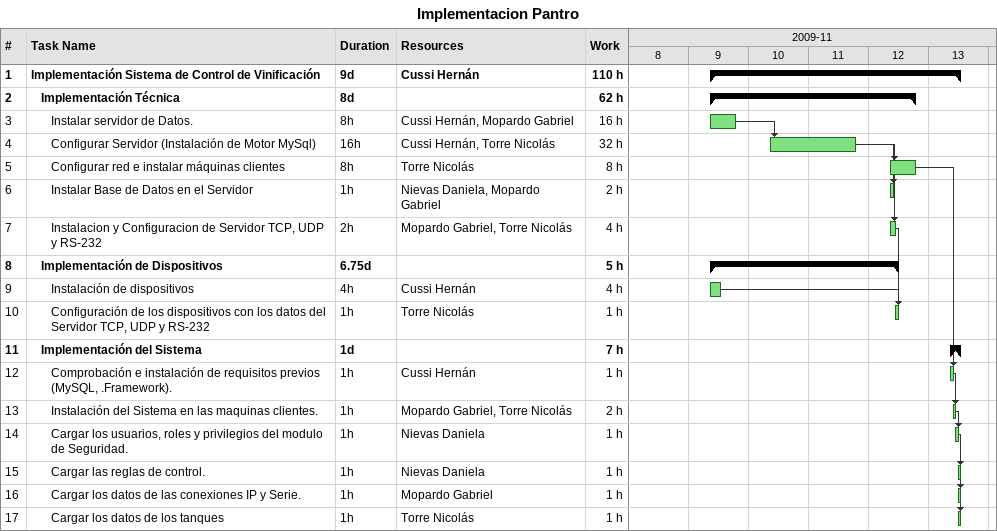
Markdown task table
Implementacion Pantro

| ID | Level | Task | Duration | Start | Finish | Predecessors | Resources | Work (h) |
|---|---|---|---|---|---|---|---|---|
| 1 | 1 | **Implementación Sistema de Control de Vinificación** | 9d | 2009-11-09 | 2009-11-13 |  | Cussi Hernán | 110 |
| 2 | 2 | **Implementación Técnica** | 8d | 2009-11-09 | 2009-11-12 |  |  | 62 |
| 3 | 3 | Instalar servidor de Datos. | 8h | 2009-11-09 | 2009-11-09 |  | Cussi Hernán, Mopardo Gabriel | 16 |
| 4 | 3 | Configurar Servidor (Instalación de Motor MySql) | 16h | 2009-11-10 | 2009-11-11 | 3 | Cussi Hernán, Torre Nicolás | 32 |
| 5 | 3 | Configurar red e instalar máquinas clientes | 8h | 2009-11-12 | 2009-11-12 | 4 | Torre Nicolás | 8 |
| 6 | 3 | Instalar Base de Datos en el Servidor | 1h | 2009-11-12 | 2009-11-12 | 4 | Nievas Daniela, Mopardo Gabriel | 2 |
| 7 | 3 | Instalacion y Configuracion de Servidor TCP, UDP y RS-232 | 2h | 2009-11-12 | 2009-11-12 | 4 | Mopardo Gabriel, Torre Nicolás | 4 |
| 8 | 2 | **Implementación de Dispositivos** | 6.75d | 2009-11-09 | 2009-11-12 |  |  | 5 |
| 9 | 3 | Instalación de dispositivos | 4h | 2009-11-09 | 2009-11-09 |  | Cussi Hernán | 4 |
| 10 | 3 | Configuración de los dispositivos con los datos del Servidor TCP, UDP y RS-232 | 1h | 2009-11-12 | 2009-11-12 | 7, 9 | Torre Nicolás | 1 |
| 11 | 2 | **Implementación del Sistema** | 1d | 2009-11-13 | 2009-11-13 |  |  | 7 |
| 12 | 3 | Comprobación e instalación de requisitos previos (MySQL, .Framework). | 1h | 2009-11-13 | 2009-11-13 | 5 | Cussi Hernán | 1 |
| 13 | 3 | Instalación del Sistema en las maquinas clientes. | 1h | 2009-11-13 | 2009-11-13 | 12 | Mopardo Gabriel, Torre Nicolás | 2 |
| 14 | 3 | Cargar los usuarios, roles y privilegios del modulo de Seguridad. | 1h | 2009-11-13 | 2009-11-13 | 13 | Nievas Daniela | 1 |
| 15 | 3 | Cargar las reglas de control. | 1h | 2009-11-13 | 2009-11-13 | 14 | Nievas Daniela | 1 |
| 16 | 3 | Cargar los datos de las conexiones IP y Serie. | 1h | 2009-11-13 | 2009-11-13 | 14 | Mopardo Gabriel | 1 |
| 17 | 3 | Cargar los datos de los tanques | 1h | 2009-11-13 | 2009-11-13 | 14 | Torre Nicolás | 1 |
